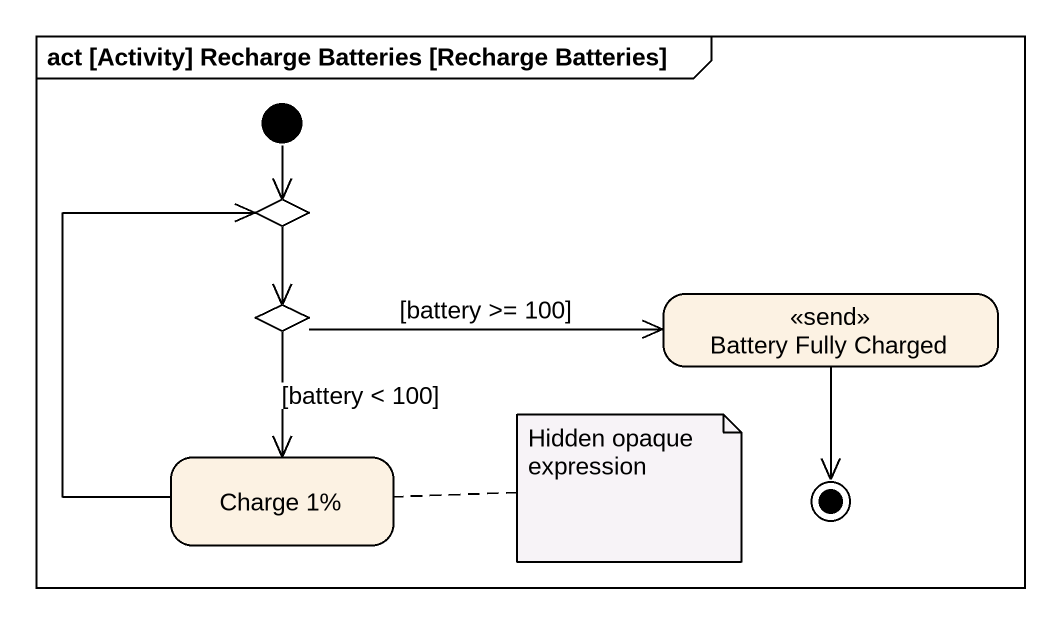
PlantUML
@startuml
mainframe act [Activity] Recharge Batteries [Recharge Batteries]
hide empty description
state choice1 <<choice>>
state choice2 <<choice>>
state "Battery Fully Charged" as Battery_Fully_Charged <<send>>
state "Charge 1%" as Charge_1
[*] --> choice1
choice1 --> choice2
choice2 -right-> Battery_Fully_Charged : [battery >= 100]
choice2 --> Charge_1 : [battery < 100]
Charge_1 -up-> choice1
Battery_Fully_Charged --> [*]
note right of Charge_1 : Hidden opaque expression
@enduml
